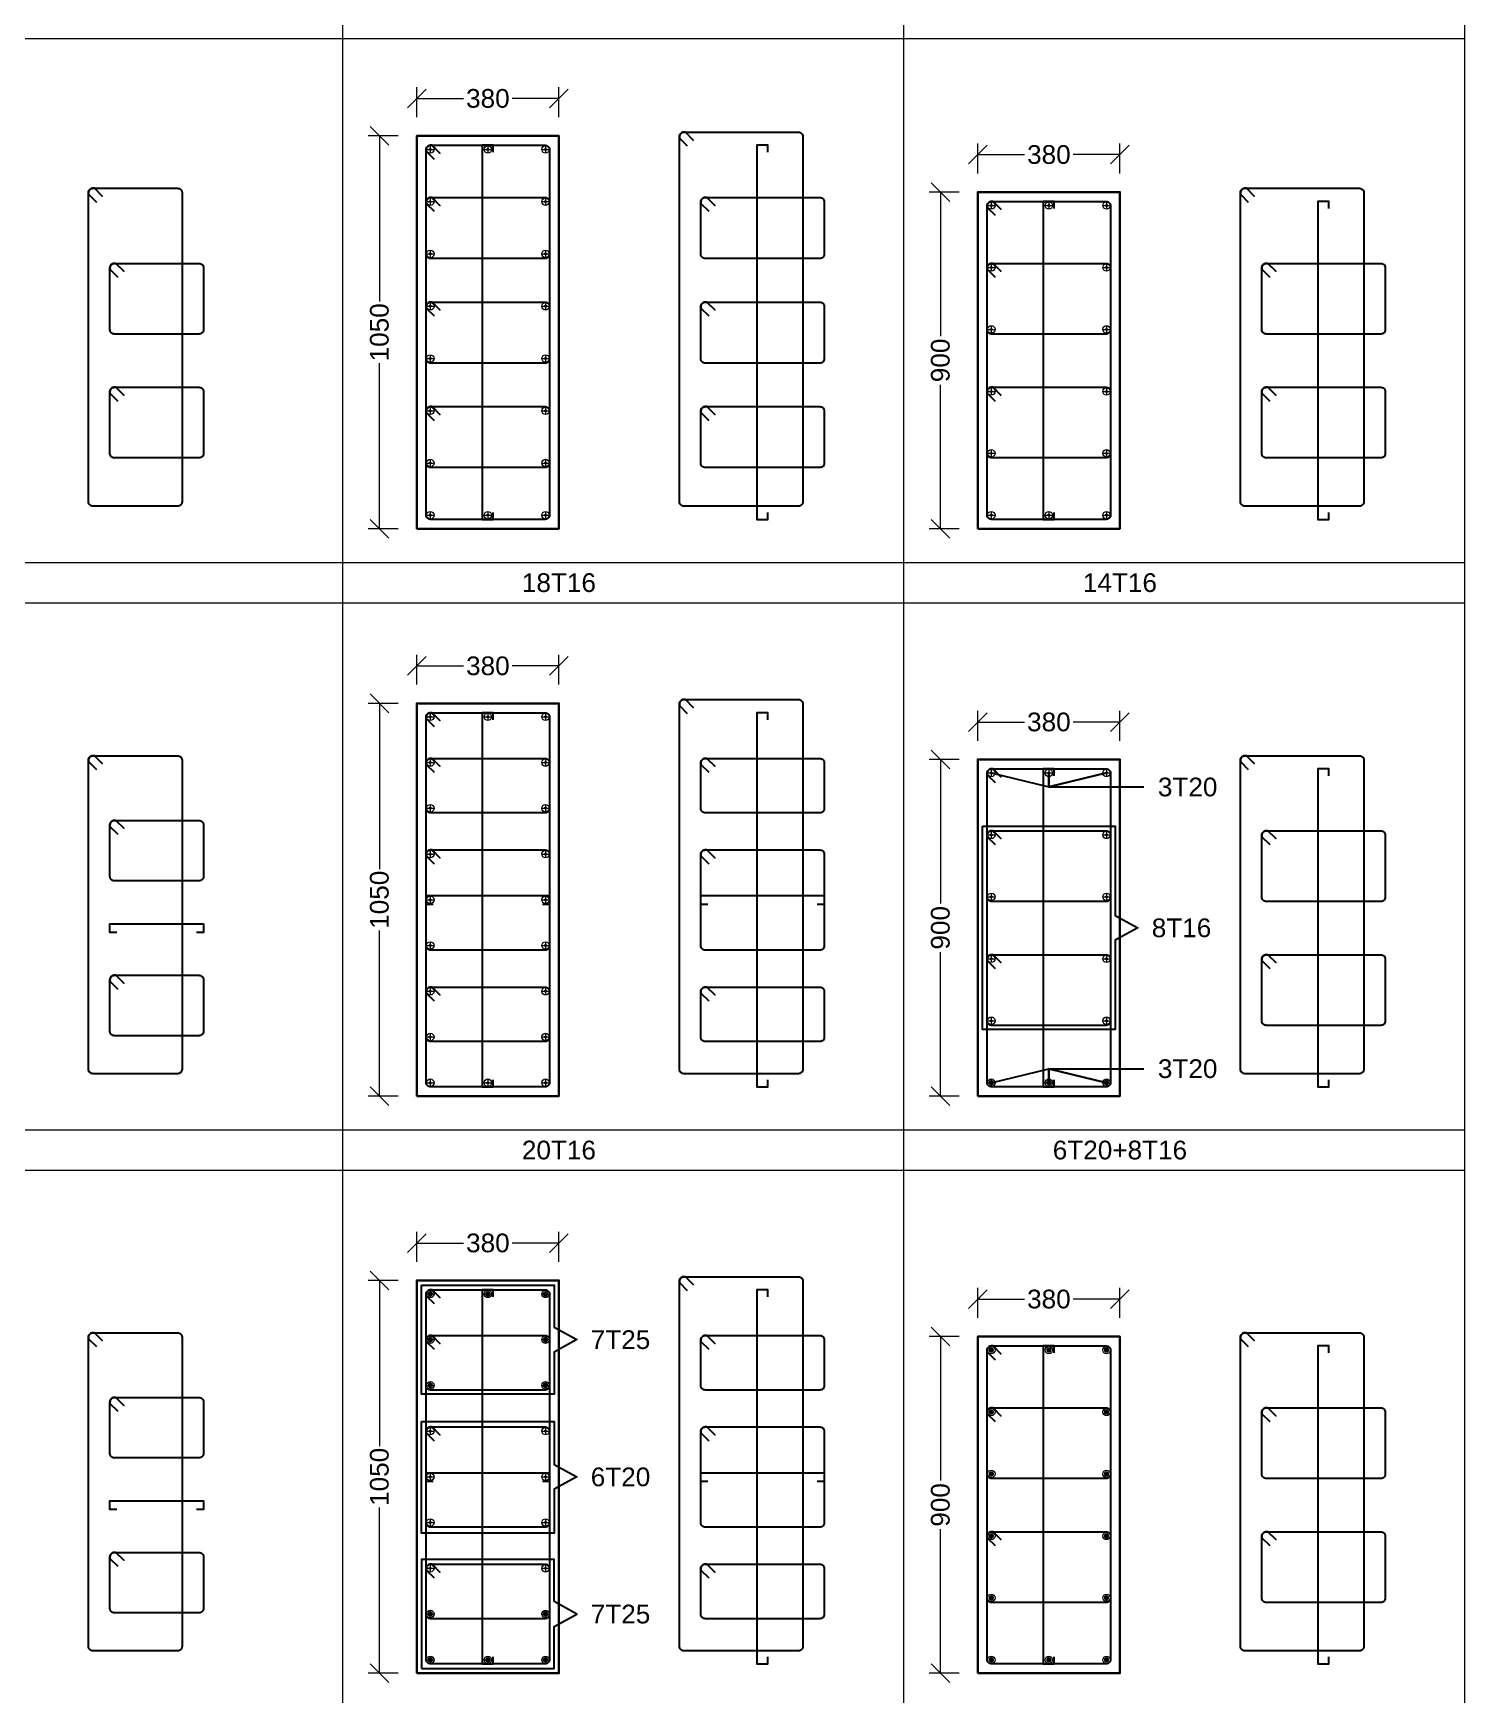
# Model space of a CAD drawing. Header units: inches. Extents: x 332 to 524, y 371 to 463.
# Drawn here: x 404.419 to 408.247, y 406.634 to 411.075 of the extents above; entities that cross this region are included whole.
import ezdxf
from ezdxf.enums import TextEntityAlignment as Align

# ---------------------------------------------------------------- set-up
doc = ezdxf.new("R2010")
doc.units = ezdxf.units.IN
doc.header["$MEASUREMENT"] = 0
for name, color, linetype, lineweight in [('16', 7, 'Continuous', 13), ('20', 7, 'Continuous', 13), ('Column', 1, 'Continuous', 30), ('S-SHEET', 8, 'Continuous', 0)]:
    doc.layers.add(name, color=color, linetype=linetype, lineweight=lineweight)
for name, color, linetype in [('Bar', 7, 'Continuous'), ('Cover', 25, 'Continuous'), ('Dim', 7, 'Continuous'), ('Links', 4, 'Continuous'), ('Text', 7, 'Continuous')]:
    doc.layers.add(name, color=color, linetype=linetype)
doc.styles.add('Rcad', font='arial.ttf')

# ---------------------------------------------------------------- blocks, each defined once
blk = doc.blocks.new('_Oblique')
at = {"color": 0, "linetype": 'ByBlock', "lineweight": -2}
blk.add_line((-0.5, -0.5), (0.5, 0.5), dxfattribs=at)
blk = doc.blocks.new('16')
at = {"layer": '16'}
h = blk.add_hatch(color=256, dxfattribs=at)
edge = h.paths.add_edge_path()
edge.add_arc((0, 0), 0.13, 0, 360)
for p, q in [((-0.5, 0), (0.5, 0)), ((0, 0.5), (0, -0.5))]:
    blk.add_line(p, q, dxfattribs=at)
for radius in [0.5, 0.13]:
    blk.add_circle((0, 0), radius, dxfattribs=at)
blk = doc.blocks.new('20')
at = {"layer": '20'}
h = blk.add_hatch(color=256, dxfattribs=at)
h.paths.add_polyline_path([(0.26, 0.26), (0, 0), (0.26, -0.26, 0.198912), (0.36, 0, 0.198912)])
h.paths.add_polyline_path([(0.26, 0.26, 0.414214), (-0.26, 0.26), (0, 0)])
h.paths.add_polyline_path([(-0.26, 0.26, 0.198912), (-0.36, 0, 0.198912), (-0.26, -0.26), (0, 0)])
h.paths.add_polyline_path([(0, 0), (-0.26, -0.26, 0.414214), (0.26, -0.26)])
blk.add_circle((0, 0), 0.5, dxfattribs=at)

msp = doc.modelspace()

# ---------------------------------------------------------------- linework, layer by layer
at = {"layer": 'Column', "elevation": 2510.4241}
for points in [[(405.4448, 409.7506), (405.8248, 409.7506), (405.8248, 410.8006), (405.4448, 410.8006)], [(406.9448, 409.7506), (407.3248, 409.7506), (407.3248, 410.6506), (406.9448, 410.6506)], [(405.4448, 408.2339), (405.8248, 408.2339), (405.8248, 409.2839), (405.4448, 409.2839)], [(406.9448, 408.2339), (407.3248, 408.2339), (407.3248, 409.1339), (406.9448, 409.1339)], [(405.4448, 406.6913), (405.8248, 406.6913), (405.8248, 407.7413), (405.4448, 407.7413)], [(406.9448, 406.6913), (407.3248, 406.6913), (407.3248, 407.5913), (406.9448, 407.5913)]]:
    msp.add_lwpolyline(points, close=True, dxfattribs=at)
at = {"layer": 'Cover', "elevation": 2510.4241}
for points in [[(405.4815, 410.7756), (405.7881, 410.7756, -0.414214), (405.7998, 410.7639), (405.7998, 409.7873, -0.414214), (405.7881, 409.7756), (405.4815, 409.7756, -0.414214), (405.4698, 409.7873), (405.4698, 410.7639, -0.414214), (405.4815, 410.7756), (405.4857, 410.7756), (405.5067, 410.7546), (405.4857, 410.7756), (405.4815, 410.7756, 0.414214), (405.4698, 410.7639), (405.4698, 410.7597), (405.4909, 410.7388)], [(406.1587, 410.8107), (406.4653, 410.8107, -0.414214), (406.477, 410.799), (406.477, 409.8224, -0.414214), (406.4653, 409.8107), (406.1587, 409.8107, -0.414214), (406.147, 409.8224), (406.147, 410.799, -0.414214), (406.1587, 410.8107), (406.1629, 410.8107), (406.1839, 410.7897), (406.1629, 410.8107), (406.1587, 410.8107, 0.414214), (406.147, 410.799), (406.147, 410.7948), (406.1681, 410.7739)], [(404.5787, 410.6607), (404.8053, 410.6607, -0.414214), (404.817, 410.649), (404.817, 409.8224, -0.414214), (404.8053, 409.8107), (404.5787, 409.8107, -0.414214), (404.567, 409.8224), (404.567, 410.649, -0.414214), (404.5787, 410.6607), (404.5829, 410.6607), (404.6039, 410.6397), (404.5829, 410.6607), (404.5787, 410.6607, 0.414214), (404.567, 410.649), (404.567, 410.6448), (404.5881, 410.6239)], [(407.6587, 410.6607), (407.9653, 410.6607, -0.414214), (407.977, 410.649), (407.977, 409.8224, -0.414214), (407.9653, 409.8107), (407.6587, 409.8107, -0.414214), (407.647, 409.8224), (407.647, 410.649, -0.414214), (407.6587, 410.6607), (407.6629, 410.6607), (407.6839, 410.6397), (407.6629, 410.6607), (407.6587, 410.6607, 0.414214), (407.647, 410.649), (407.647, 410.6448), (407.6681, 410.6239)], [(406.9815, 410.6256), (407.2881, 410.6256, -0.414214), (407.2998, 410.6139), (407.2998, 409.7873, -0.414214), (407.2881, 409.7756), (406.9815, 409.7756, -0.414214), (406.9698, 409.7873), (406.9698, 410.6139, -0.414214), (406.9815, 410.6256), (406.9857, 410.6256), (407.0067, 410.6046), (406.9857, 410.6256), (406.9815, 410.6256, 0.414214), (406.9698, 410.6139), (406.9698, 410.6097), (406.9909, 410.5888)], [(406.1587, 409.294), (406.4653, 409.294, -0.414214), (406.477, 409.2823), (406.477, 408.3057, -0.414214), (406.4653, 408.294), (406.1587, 408.294, -0.414214), (406.147, 408.3057), (406.147, 409.2823, -0.414214), (406.1587, 409.294), (406.1629, 409.294), (406.1839, 409.273), (406.1629, 409.294), (406.1587, 409.294, 0.414214), (406.147, 409.2823), (406.147, 409.2781), (406.1681, 409.2572)], [(405.4815, 409.2589), (405.7881, 409.2589, -0.414214), (405.7998, 409.2472), (405.7998, 408.2706, -0.414214), (405.7881, 408.2589), (405.4815, 408.2589, -0.414214), (405.4698, 408.2706), (405.4698, 409.2472, -0.414214), (405.4815, 409.2589), (405.4857, 409.2589), (405.5067, 409.2379), (405.4857, 409.2589), (405.4815, 409.2589, 0.414214), (405.4698, 409.2472), (405.4698, 409.243), (405.4909, 409.2221)], [(404.5787, 409.144), (404.8053, 409.144, -0.414214), (404.817, 409.1323), (404.817, 408.3057, -0.414214), (404.8053, 408.294), (404.5787, 408.294, -0.414214), (404.567, 408.3057), (404.567, 409.1323, -0.414214), (404.5787, 409.144), (404.5829, 409.144), (404.6039, 409.123), (404.5829, 409.144), (404.5787, 409.144, 0.414214), (404.567, 409.1323), (404.567, 409.1281), (404.5881, 409.1072)], [(407.6587, 409.144), (407.9653, 409.144, -0.414214), (407.977, 409.1323), (407.977, 408.3057, -0.414214), (407.9653, 408.294), (407.6587, 408.294, -0.414214), (407.647, 408.3057), (407.647, 409.1323, -0.414214), (407.6587, 409.144), (407.6629, 409.144), (407.6839, 409.123), (407.6629, 409.144), (407.6587, 409.144, 0.414214), (407.647, 409.1323), (407.647, 409.1281), (407.6681, 409.1072)], [(406.9815, 409.1089), (407.2881, 409.1089, -0.414214), (407.2998, 409.0972), (407.2998, 408.2706, -0.414214), (407.2881, 408.2589), (406.9815, 408.2589, -0.414214), (406.9698, 408.2706), (406.9698, 409.0972, -0.414214), (406.9815, 409.1089), (406.9857, 409.1089), (407.0067, 409.0879), (406.9857, 409.1089), (406.9815, 409.1089, 0.414214), (406.9698, 409.0972), (406.9698, 409.093), (406.9909, 409.0721)], [(405.4815, 407.7163), (405.7881, 407.7163, -0.414214), (405.7998, 407.7046), (405.7998, 406.728, -0.414214), (405.7881, 406.7163), (405.4815, 406.7163, -0.414214), (405.4698, 406.728), (405.4698, 407.7046, -0.414214), (405.4815, 407.7163), (405.4857, 407.7163), (405.5067, 407.6954), (405.4857, 407.7163), (405.4815, 407.7163, 0.414214), (405.4698, 407.7046), (405.4698, 407.7005), (405.4909, 407.6795)], [(406.1587, 407.7514), (406.4653, 407.7514, -0.414214), (406.477, 407.7397), (406.477, 406.7631, -0.414214), (406.4653, 406.7514), (406.1587, 406.7514, -0.414214), (406.147, 406.7631), (406.147, 407.7397, -0.414214), (406.1587, 407.7514), (406.1629, 407.7514), (406.1839, 407.7305), (406.1629, 407.7514), (406.1587, 407.7514, 0.414214), (406.147, 407.7397), (406.147, 407.7356), (406.1681, 407.7146)], [(404.5787, 407.6014), (404.8053, 407.6014, -0.414214), (404.817, 407.5897), (404.817, 406.7631, -0.414214), (404.8053, 406.7514), (404.5787, 406.7514, -0.414214), (404.567, 406.7631), (404.567, 407.5897, -0.414214), (404.5787, 407.6014), (404.5829, 407.6014), (404.6039, 407.5805), (404.5829, 407.6014), (404.5787, 407.6014, 0.414214), (404.567, 407.5897), (404.567, 407.5856), (404.5881, 407.5646)], [(407.6587, 407.6014), (407.9653, 407.6014, -0.414214), (407.977, 407.5897), (407.977, 406.7631, -0.414214), (407.9653, 406.7514), (407.6587, 406.7514, -0.414214), (407.647, 406.7631), (407.647, 407.5897, -0.414214), (407.6587, 407.6014), (407.6629, 407.6014), (407.6839, 407.5805), (407.6629, 407.6014), (407.6587, 407.6014, 0.414214), (407.647, 407.5897), (407.647, 407.5856), (407.6681, 407.5646)], [(406.9815, 407.5663), (407.2881, 407.5663, -0.414214), (407.2998, 407.5546), (407.2998, 406.728, -0.414214), (407.2881, 406.7163), (406.9815, 406.7163, -0.414214), (406.9698, 406.728), (406.9698, 407.5546, -0.414214), (406.9815, 407.5663), (406.9857, 407.5663), (407.0067, 407.5454), (406.9857, 407.5663), (406.9815, 407.5663, 0.414214), (406.9698, 407.5546), (406.9698, 407.5505), (406.9909, 407.5295)]]:
    msp.add_lwpolyline(points, format="xyb", dxfattribs=at)
at = {"layer": 'Dim', "lineweight": 13}
for p, q in [((405.4448, 410.8506, 2510.4241), (405.4448, 410.9306, 2510.4241)), ((405.8248, 410.8506, 2510.4241), (405.8248, 410.9306, 2510.4241)), ((405.4448, 410.9006, 2510.4241), (405.5698, 410.9006, 2510.4241)), ((405.8248, 410.9006, 2510.4241), (405.6999, 410.9006, 2510.4241)), ((405.3948, 410.8006, 2510.4241), (405.3148, 410.8006, 2510.4241)), ((405.3448, 410.8006, 2510.4241), (405.3448, 410.3577, 2510.4241)), ((406.9448, 410.7006, 2510.4241), (406.9448, 410.7806, 2510.4241)), ((407.3248, 410.7006, 2510.4241), (407.3248, 410.7806, 2510.4241)), ((406.9448, 410.7506, 2510.4241), (407.0698, 410.7506, 2510.4241)), ((407.3248, 410.7506, 2510.4241), (407.1999, 410.7506, 2510.4241)), ((406.8948, 410.6506, 2510.4241), (406.8148, 410.6506, 2510.4241)), ((406.8448, 410.6506, 2510.4241), (406.8448, 410.2656, 2510.4241)), ((405.3448, 409.7506, 2510.4241), (405.3448, 410.1934, 2510.4241)), ((406.8448, 409.7506, 2510.4241), (406.8448, 410.1355, 2510.4241)), ((405.3948, 409.7506, 2510.4241), (405.3148, 409.7506, 2510.4241)), ((406.8948, 409.7506, 2510.4241), (406.8148, 409.7506, 2510.4241)), ((405.4448, 409.3339, 2510.4241), (405.4448, 409.4139, 2510.4241)), ((405.8248, 409.3339, 2510.4241), (405.8248, 409.4139, 2510.4241)), ((405.4448, 409.3839, 2510.4241), (405.5698, 409.3839, 2510.4241)), ((405.8248, 409.3839, 2510.4241), (405.6999, 409.3839, 2510.4241)), ((405.3948, 409.2839, 2510.4241), (405.3148, 409.2839, 2510.4241)), ((405.3448, 409.2839, 2510.4241), (405.3448, 408.841, 2510.4241)), ((406.9448, 409.1839, 2510.4241), (406.9448, 409.2639, 2510.4241)), ((406.9448, 409.2339, 2510.4241), (407.0698, 409.2339, 2510.4241)), ((407.3248, 409.2339, 2510.4241), (407.1999, 409.2339, 2510.4241)), ((407.3248, 409.1839, 2510.4241), (407.3248, 409.2639, 2510.4241)), ((406.8948, 409.1339, 2510.4241), (406.8148, 409.1339, 2510.4241)), ((406.8448, 409.1339, 2510.4241), (406.8448, 408.7489, 2510.4241)), ((405.3448, 408.2339, 2510.4241), (405.3448, 408.6767, 2510.4241)), ((406.8448, 408.2339, 2510.4241), (406.8448, 408.6188, 2510.4241)), ((405.3948, 408.2339, 2510.4241), (405.3148, 408.2339, 2510.4241)), ((406.8948, 408.2339, 2510.4241), (406.8148, 408.2339, 2510.4241)), ((405.4448, 407.7913, 2510.4241), (405.4448, 407.8713, 2510.4241)), ((405.8248, 407.7913, 2510.4241), (405.8248, 407.8713, 2510.4241)), ((405.4448, 407.8413, 2510.4241), (405.5698, 407.8413, 2510.4241)), ((405.8248, 407.8413, 2510.4241), (405.6999, 407.8413, 2510.4241)), ((405.3948, 407.7413, 2510.4241), (405.3148, 407.7413, 2510.4241)), ((405.3448, 407.7413, 2510.4241), (405.3448, 407.2985, 2510.4241)), ((406.9448, 407.6413, 2510.4241), (406.9448, 407.7213, 2510.4241)), ((407.3248, 407.6413, 2510.4241), (407.3248, 407.7213, 2510.4241)), ((406.9448, 407.6913, 2510.4241), (407.0698, 407.6913, 2510.4241)), ((407.3248, 407.6913, 2510.4241), (407.1999, 407.6913, 2510.4241)), ((406.8948, 407.5913, 2510.4241), (406.8148, 407.5913, 2510.4241)), ((406.8448, 407.5913, 2510.4241), (406.8448, 407.2064, 2510.4241)), ((405.3448, 406.6913, 2510.4241), (405.3448, 407.1342, 2510.4241)), ((406.8448, 406.6913, 2510.4241), (406.8448, 407.0763, 2510.4241)), ((405.3948, 406.6913, 2510.4241), (405.3148, 406.6913, 2510.4241)), ((406.8948, 406.6913, 2510.4241), (406.8148, 406.6913, 2510.4241))]:
    msp.add_line(p, q, dxfattribs=at)
at = {"layer": 'Links', "color": 6, "elevation": 2510.4241}
for points in [[(405.6489, 410.7568), (405.6489, 410.7756), (405.6197, 410.7756), (405.6197, 409.7756), (405.6489, 409.7756), (405.6489, 409.7943)], [(406.3834, 410.7568), (406.3834, 410.7756), (406.3542, 410.7756), (406.3542, 409.7756), (406.3834, 409.7756), (406.3834, 409.7943)], [(407.1489, 410.6068), (407.1489, 410.6256), (407.1197, 410.6256), (407.1197, 409.7756), (407.1489, 409.7756), (407.1489, 409.7943)], [(407.8834, 410.6068), (407.8834, 410.6256), (407.8542, 410.6256), (407.8542, 409.7756), (407.8834, 409.7756), (407.8834, 409.7943)], [(405.6489, 409.2402), (405.6489, 409.2589), (405.6197, 409.2589), (405.6197, 408.2589), (405.6489, 408.2589), (405.6489, 408.2776)], [(406.3834, 409.2402), (406.3834, 409.2589), (406.3542, 409.2589), (406.3542, 408.2589), (406.3834, 408.2589), (406.3834, 408.2776)], [(407.1489, 409.0902), (407.1489, 409.1089), (407.1197, 409.1089), (407.1197, 408.2589), (407.1489, 408.2589), (407.1489, 408.2776)], [(407.8834, 409.0902), (407.8834, 409.1089), (407.8542, 409.1089), (407.8542, 408.2589), (407.8834, 408.2589), (407.8834, 408.2776)], [(405.4886, 408.7465), (405.4698, 408.7465), (405.4698, 408.7699), (405.7998, 408.7699), (405.7998, 408.7699), (405.7998, 408.7465), (405.7811, 408.7465)], [(406.2231, 408.7465), (406.2043, 408.7465), (406.2043, 408.7699), (406.5343, 408.7699), (406.5343, 408.7699), (406.5343, 408.7465), (406.5156, 408.7465)], [(404.6431, 408.6715), (404.6243, 408.6715), (404.6243, 408.6949), (404.8743, 408.6949), (404.8743, 408.6949), (404.8743, 408.6715), (404.8556, 408.6715)], [(405.6489, 407.6976), (405.6489, 407.7163), (405.6197, 407.7163), (405.6197, 406.7163), (405.6489, 406.7163), (405.6489, 406.7351)], [(406.3834, 407.6976), (406.3834, 407.7163), (406.3542, 407.7163), (406.3542, 406.7163), (406.3834, 406.7163), (406.3834, 406.7351)], [(407.1489, 407.5476), (407.1489, 407.5663), (407.1197, 407.5663), (407.1197, 406.7163), (407.1489, 406.7163), (407.1489, 406.7351)], [(407.8834, 407.5476), (407.8834, 407.5663), (407.8542, 407.5663), (407.8542, 406.7163), (407.8834, 406.7163), (407.8834, 406.7351)], [(405.4886, 407.2039), (405.4698, 407.2039), (405.4698, 407.2273), (405.7998, 407.2273), (405.7998, 407.2273), (405.7998, 407.2039), (405.7811, 407.2039)], [(406.2231, 407.2039), (406.2043, 407.2039), (406.2043, 407.2273), (406.5343, 407.2273), (406.5343, 407.2273), (406.5343, 407.2039), (406.5156, 407.2039)], [(404.6431, 407.1289), (404.6243, 407.1289), (404.6243, 407.1523), (404.8743, 407.1523), (404.8743, 407.1523), (404.8743, 407.1289), (404.8556, 407.1289)]]:
    msp.add_lwpolyline(points, dxfattribs=at)
at = {"layer": 'Links', "elevation": 2510.4241}
for points in [[(405.4815, 410.6359), (405.7881, 410.6359, -0.414214), (405.7998, 410.6242), (405.7998, 410.4844, -0.414214), (405.7881, 410.4727), (405.4815, 410.4727, -0.414214), (405.4698, 410.4844), (405.4698, 410.6242, -0.414214), (405.4815, 410.6359), (405.4857, 410.6359), (405.5067, 410.6149), (405.4857, 410.6359), (405.4815, 410.6359, 0.414214), (405.4698, 410.6242), (405.4698, 410.62), (405.4909, 410.5991)], [(406.216, 410.6359), (406.5226, 410.6359, -0.414214), (406.5343, 410.6242), (406.5343, 410.4844, -0.414214), (406.5226, 410.4727), (406.216, 410.4727, -0.414214), (406.2043, 410.4844), (406.2043, 410.6242, -0.414214), (406.216, 410.6359), (406.2202, 410.6359), (406.2412, 410.6149), (406.2202, 410.6359), (406.216, 410.6359, 0.414214), (406.2043, 410.6242), (406.2043, 410.62), (406.2254, 410.5991)], [(404.636, 410.46), (404.8626, 410.46, -0.414214), (404.8743, 410.4483), (404.8743, 410.2827, -0.414214), (404.8626, 410.271), (404.636, 410.271, -0.414214), (404.6243, 410.2827), (404.6243, 410.4483, -0.414214), (404.636, 410.46), (404.6402, 410.46), (404.6612, 410.439), (404.6402, 410.46), (404.636, 410.46, 0.414214), (404.6243, 410.4483), (404.6243, 410.4441), (404.6454, 410.4232)], [(406.9815, 410.46), (407.2881, 410.46, -0.414214), (407.2998, 410.4483), (407.2998, 410.2827, -0.414214), (407.2881, 410.271), (406.9815, 410.271, -0.414214), (406.9698, 410.2827), (406.9698, 410.4483, -0.414214), (406.9815, 410.46), (406.9857, 410.46), (407.0067, 410.439), (406.9857, 410.46), (406.9815, 410.46, 0.414214), (406.9698, 410.4483), (406.9698, 410.4441), (406.9909, 410.4232)], [(407.716, 410.46), (408.0226, 410.46, -0.414214), (408.0343, 410.4483), (408.0343, 410.2827, -0.414214), (408.0226, 410.271), (407.716, 410.271, -0.414214), (407.7043, 410.2827), (407.7043, 410.4483, -0.414214), (407.716, 410.46), (407.7202, 410.46), (407.7412, 410.439), (407.7202, 410.46), (407.716, 410.46, 0.414214), (407.7043, 410.4483), (407.7043, 410.4441), (407.7254, 410.4232)], [(405.4815, 410.3564), (405.7881, 410.3564, -0.414214), (405.7998, 410.3447), (405.7998, 410.205, -0.414214), (405.7881, 410.1933), (405.4815, 410.1933, -0.414214), (405.4698, 410.205), (405.4698, 410.3447, -0.414214), (405.4815, 410.3564), (405.4857, 410.3564), (405.5067, 410.3355), (405.4857, 410.3564), (405.4815, 410.3564, 0.414214), (405.4698, 410.3447), (405.4698, 410.3406), (405.4909, 410.3196)], [(406.216, 410.3564), (406.5226, 410.3564, -0.414214), (406.5343, 410.3447), (406.5343, 410.205, -0.414214), (406.5226, 410.1933), (406.216, 410.1933, -0.414214), (406.2043, 410.205), (406.2043, 410.3447, -0.414214), (406.216, 410.3564), (406.2202, 410.3564), (406.2412, 410.3355), (406.2202, 410.3564), (406.216, 410.3564, 0.414214), (406.2043, 410.3447), (406.2043, 410.3406), (406.2254, 410.3196)], [(404.636, 410.1288), (404.8626, 410.1288, -0.414214), (404.8743, 410.1171), (404.8743, 409.9515, -0.414214), (404.8626, 409.9398), (404.636, 409.9398, -0.414214), (404.6243, 409.9515), (404.6243, 410.1171, -0.414214), (404.636, 410.1288), (404.6402, 410.1288), (404.6612, 410.1078), (404.6402, 410.1288), (404.636, 410.1288, 0.414214), (404.6243, 410.1171), (404.6243, 410.1129), (404.6454, 410.092)], [(406.9815, 410.1288), (407.2881, 410.1288, -0.414214), (407.2998, 410.1171), (407.2998, 409.9515, -0.414214), (407.2881, 409.9398), (406.9815, 409.9398, -0.414214), (406.9698, 409.9515), (406.9698, 410.1171, -0.414214), (406.9815, 410.1288), (406.9857, 410.1288), (407.0067, 410.1078), (406.9857, 410.1288), (406.9815, 410.1288, 0.414214), (406.9698, 410.1171), (406.9698, 410.1129), (406.9909, 410.092)], [(407.716, 410.1288), (408.0226, 410.1288, -0.414214), (408.0343, 410.1171), (408.0343, 409.9515, -0.414214), (408.0226, 409.9398), (407.716, 409.9398, -0.414214), (407.7043, 409.9515), (407.7043, 410.1171, -0.414214), (407.716, 410.1288), (407.7202, 410.1288), (407.7412, 410.1078), (407.7202, 410.1288), (407.716, 410.1288, 0.414214), (407.7043, 410.1171), (407.7043, 410.1129), (407.7254, 410.092)], [(405.4815, 410.077), (405.7881, 410.077, -0.414214), (405.7998, 410.0653), (405.7998, 409.9256, -0.414214), (405.7881, 409.9139), (405.4815, 409.9139, -0.414214), (405.4698, 409.9256), (405.4698, 410.0653, -0.414214), (405.4815, 410.077), (405.4857, 410.077), (405.5067, 410.056), (405.4857, 410.077), (405.4815, 410.077, 0.414214), (405.4698, 410.0653), (405.4698, 410.0612), (405.4909, 410.0402)], [(406.216, 410.077), (406.5226, 410.077, -0.414214), (406.5343, 410.0653), (406.5343, 409.9256, -0.414214), (406.5226, 409.9139), (406.216, 409.9139, -0.414214), (406.2043, 409.9256), (406.2043, 410.0653, -0.414214), (406.216, 410.077), (406.2202, 410.077), (406.2412, 410.056), (406.2202, 410.077), (406.216, 410.077, 0.414214), (406.2043, 410.0653), (406.2043, 410.0612), (406.2254, 410.0402)], [(405.4815, 409.1366), (405.7881, 409.1366, -0.414214), (405.7998, 409.1249), (405.7998, 409.0027, -0.414214), (405.7881, 408.991), (405.4815, 408.991, -0.414214), (405.4698, 409.0027), (405.4698, 409.1249, -0.414214), (405.4815, 409.1366), (405.4857, 409.1366), (405.5067, 409.1157), (405.4857, 409.1366), (405.4815, 409.1366, 0.414214), (405.4698, 409.1249), (405.4698, 409.1208), (405.4909, 409.0998)], [(406.216, 409.1366), (406.5226, 409.1366, -0.414214), (406.5343, 409.1249), (406.5343, 409.0027, -0.414214), (406.5226, 408.991), (406.216, 408.991, -0.414214), (406.2043, 409.0027), (406.2043, 409.1249, -0.414214), (406.216, 409.1366), (406.2202, 409.1366), (406.2412, 409.1157), (406.2202, 409.1366), (406.216, 409.1366, 0.414214), (406.2043, 409.1249), (406.2043, 409.1208), (406.2254, 409.0998)], [(404.636, 408.9709), (404.8626, 408.9709, -0.414214), (404.8743, 408.9592), (404.8743, 408.8212, -0.414214), (404.8626, 408.8095), (404.636, 408.8095, -0.414214), (404.6243, 408.8212), (404.6243, 408.9592, -0.414214), (404.636, 408.9709), (404.6402, 408.9709), (404.6612, 408.9499), (404.6402, 408.9709), (404.636, 408.9709, 0.414214), (404.6243, 408.9592), (404.6243, 408.955), (404.6454, 408.9341)], [(406.9815, 408.9433), (407.2881, 408.9433, -0.414214), (407.2998, 408.9316), (407.2998, 408.766, -0.414214), (407.2881, 408.7543), (406.9815, 408.7543, -0.414214), (406.9698, 408.766), (406.9698, 408.9316, -0.414214), (406.9815, 408.9433), (406.9857, 408.9433), (407.0067, 408.9223), (406.9857, 408.9433), (406.9815, 408.9433, 0.414214), (406.9698, 408.9316), (406.9698, 408.9274), (406.9909, 408.9065)], [(407.716, 408.9433), (408.0226, 408.9433, -0.414214), (408.0343, 408.9316), (408.0343, 408.766, -0.414214), (408.0226, 408.7543), (407.716, 408.7543, -0.414214), (407.7043, 408.766), (407.7043, 408.9316, -0.414214), (407.716, 408.9433), (407.7202, 408.9433), (407.7412, 408.9223), (407.7202, 408.9433), (407.716, 408.9433, 0.414214), (407.7043, 408.9316), (407.7043, 408.9274), (407.7254, 408.9065)], [(405.4815, 408.8921), (405.7881, 408.8921, -0.414214), (405.7998, 408.8804), (405.7998, 408.6359, -0.414214), (405.7881, 408.6242), (405.4815, 408.6242, -0.414214), (405.4698, 408.6359), (405.4698, 408.8804, -0.414214), (405.4815, 408.8921), (405.4857, 408.8921), (405.5067, 408.8712), (405.4857, 408.8921), (405.4815, 408.8921, 0.414214), (405.4698, 408.8804), (405.4698, 408.8763), (405.4909, 408.8553)], [(406.216, 408.8921), (406.5226, 408.8921, -0.414214), (406.5343, 408.8804), (406.5343, 408.6359, -0.414214), (406.5226, 408.6242), (406.216, 408.6242, -0.414214), (406.2043, 408.6359), (406.2043, 408.8804, -0.414214), (406.216, 408.8921), (406.2202, 408.8921), (406.2412, 408.8712), (406.2202, 408.8921), (406.216, 408.8921, 0.414214), (406.2043, 408.8804), (406.2043, 408.8763), (406.2254, 408.8553)], [(406.9815, 408.6121), (407.2881, 408.6121, -0.414214), (407.2998, 408.6004), (407.2998, 408.4348, -0.414214), (407.2881, 408.4231), (406.9815, 408.4231, -0.414214), (406.9698, 408.4348), (406.9698, 408.6004, -0.414214), (406.9815, 408.6121), (406.9857, 408.6121), (407.0067, 408.5911), (406.9857, 408.6121), (406.9815, 408.6121, 0.414214), (406.9698, 408.6004), (406.9698, 408.5962), (406.9909, 408.5753)], [(407.716, 408.6121), (408.0226, 408.6121, -0.414214), (408.0343, 408.6004), (408.0343, 408.4348, -0.414214), (408.0226, 408.4231), (407.716, 408.4231, -0.414214), (407.7043, 408.4348), (407.7043, 408.6004, -0.414214), (407.716, 408.6121), (407.7202, 408.6121), (407.7412, 408.5911), (407.7202, 408.6121), (407.716, 408.6121, 0.414214), (407.7043, 408.6004), (407.7043, 408.5962), (407.7254, 408.5753)], [(404.636, 408.5569), (404.8626, 408.5569, -0.414214), (404.8743, 408.5452), (404.8743, 408.4072, -0.414214), (404.8626, 408.3955), (404.636, 408.3955, -0.414214), (404.6243, 408.4072), (404.6243, 408.5452, -0.414214), (404.636, 408.5569), (404.6402, 408.5569), (404.6612, 408.5359), (404.6402, 408.5569), (404.636, 408.5569, 0.414214), (404.6243, 408.5452), (404.6243, 408.541), (404.6454, 408.5201)], [(405.4815, 408.5254), (405.7881, 408.5254, -0.414214), (405.7998, 408.5137), (405.7998, 408.3914, -0.414214), (405.7881, 408.3797), (405.4815, 408.3797, -0.414214), (405.4698, 408.3914), (405.4698, 408.5137, -0.414214), (405.4815, 408.5254), (405.4857, 408.5254), (405.5067, 408.5044), (405.4857, 408.5254), (405.4815, 408.5254, 0.414214), (405.4698, 408.5137), (405.4698, 408.5095), (405.4909, 408.4886)], [(406.216, 408.5254), (406.5226, 408.5254, -0.414214), (406.5343, 408.5137), (406.5343, 408.3914, -0.414214), (406.5226, 408.3797), (406.216, 408.3797, -0.414214), (406.2043, 408.3914), (406.2043, 408.5137, -0.414214), (406.216, 408.5254), (406.2202, 408.5254), (406.2412, 408.5044), (406.2202, 408.5254), (406.216, 408.5254, 0.414214), (406.2043, 408.5137), (406.2043, 408.5095), (406.2254, 408.4886)], [(405.4815, 407.5941), (405.7881, 407.5941, -0.414214), (405.7998, 407.5824), (405.7998, 407.4601, -0.414214), (405.7881, 407.4484), (405.4815, 407.4484, -0.414214), (405.4698, 407.4601), (405.4698, 407.5824, -0.414214), (405.4815, 407.5941), (405.4857, 407.5941), (405.5067, 407.5731), (405.4857, 407.5941), (405.4815, 407.5941, 0.414214), (405.4698, 407.5824), (405.4698, 407.5782), (405.4909, 407.5573)], [(406.216, 407.5941), (406.5226, 407.5941, -0.414214), (406.5343, 407.5824), (406.5343, 407.4601, -0.414214), (406.5226, 407.4484), (406.216, 407.4484, -0.414214), (406.2043, 407.4601), (406.2043, 407.5824, -0.414214), (406.216, 407.5941), (406.2202, 407.5941), (406.2412, 407.5731), (406.2202, 407.5941), (406.216, 407.5941, 0.414214), (406.2043, 407.5824), (406.2043, 407.5782), (406.2254, 407.5573)], [(404.636, 407.4283), (404.8626, 407.4283, -0.414214), (404.8743, 407.4166), (404.8743, 407.2786, -0.414214), (404.8626, 407.2669), (404.636, 407.2669, -0.414214), (404.6243, 407.2786), (404.6243, 407.4166, -0.414214), (404.636, 407.4283), (404.6402, 407.4283), (404.6612, 407.4074), (404.6402, 407.4283), (404.636, 407.4283, 0.414214), (404.6243, 407.4166), (404.6243, 407.4125), (404.6454, 407.3915)], [(406.9815, 407.4007), (407.2881, 407.4007, -0.414214), (407.2998, 407.389), (407.2998, 407.2234, -0.414214), (407.2881, 407.2117), (406.9815, 407.2117, -0.414214), (406.9698, 407.2234), (406.9698, 407.389, -0.414214), (406.9815, 407.4007), (406.9857, 407.4007), (407.0067, 407.3798), (406.9857, 407.4007), (406.9815, 407.4007, 0.414214), (406.9698, 407.389), (406.9698, 407.3849), (406.9909, 407.3639)], [(407.716, 407.4007), (408.0226, 407.4007, -0.414214), (408.0343, 407.389), (408.0343, 407.2234, -0.414214), (408.0226, 407.2117), (407.716, 407.2117, -0.414214), (407.7043, 407.2234), (407.7043, 407.389, -0.414214), (407.716, 407.4007), (407.7202, 407.4007), (407.7412, 407.3798), (407.7202, 407.4007), (407.716, 407.4007, 0.414214), (407.7043, 407.389), (407.7043, 407.3849), (407.7254, 407.3639)], [(405.4815, 407.3496), (405.7881, 407.3496, -0.414214), (405.7998, 407.3379), (405.7998, 407.0934, -0.414214), (405.7881, 407.0817), (405.4815, 407.0817, -0.414214), (405.4698, 407.0934), (405.4698, 407.3379, -0.414214), (405.4815, 407.3496), (405.4857, 407.3496), (405.5067, 407.3286), (405.4857, 407.3496), (405.4815, 407.3496, 0.414214), (405.4698, 407.3379), (405.4698, 407.3337), (405.4909, 407.3128)], [(406.216, 407.3496), (406.5226, 407.3496, -0.414214), (406.5343, 407.3379), (406.5343, 407.0934, -0.414214), (406.5226, 407.0817), (406.216, 407.0817, -0.414214), (406.2043, 407.0934), (406.2043, 407.3379, -0.414214), (406.216, 407.3496), (406.2202, 407.3496), (406.2412, 407.3286), (406.2202, 407.3496), (406.216, 407.3496, 0.414214), (406.2043, 407.3379), (406.2043, 407.3337), (406.2254, 407.3128)], [(406.9815, 407.0695), (407.2881, 407.0695, -0.414214), (407.2998, 407.0578), (407.2998, 406.8922, -0.414214), (407.2881, 406.8805), (406.9815, 406.8805, -0.414214), (406.9698, 406.8922), (406.9698, 407.0578, -0.414214), (406.9815, 407.0695), (406.9857, 407.0695), (407.0067, 407.0486), (406.9857, 407.0695), (406.9815, 407.0695, 0.414214), (406.9698, 407.0578), (406.9698, 407.0537), (406.9909, 407.0327)], [(407.716, 407.0695), (408.0226, 407.0695, -0.414214), (408.0343, 407.0578), (408.0343, 406.8922, -0.414214), (408.0226, 406.8805), (407.716, 406.8805, -0.414214), (407.7043, 406.8922), (407.7043, 407.0578, -0.414214), (407.716, 407.0695), (407.7202, 407.0695), (407.7412, 407.0486), (407.7202, 407.0695), (407.716, 407.0695, 0.414214), (407.7043, 407.0578), (407.7043, 407.0537), (407.7254, 407.0327)], [(404.636, 407.0143), (404.8626, 407.0143, -0.414214), (404.8743, 407.0026), (404.8743, 406.8646, -0.414214), (404.8626, 406.8529), (404.636, 406.8529, -0.414214), (404.6243, 406.8646), (404.6243, 407.0026, -0.414214), (404.636, 407.0143), (404.6402, 407.0143), (404.6612, 406.9934), (404.6402, 407.0143), (404.636, 407.0143, 0.414214), (404.6243, 407.0026), (404.6243, 406.9985), (404.6454, 406.9775)], [(405.4815, 406.9828), (405.7881, 406.9828, -0.414214), (405.7998, 406.9711), (405.7998, 406.8489, -0.414214), (405.7881, 406.8372), (405.4815, 406.8372, -0.414214), (405.4698, 406.8489), (405.4698, 406.9711, -0.414214), (405.4815, 406.9828), (405.4857, 406.9828), (405.5067, 406.9619), (405.4857, 406.9828), (405.4815, 406.9828, 0.414214), (405.4698, 406.9711), (405.4698, 406.967), (405.4909, 406.946)], [(406.216, 406.9828), (406.5226, 406.9828, -0.414214), (406.5343, 406.9711), (406.5343, 406.8489, -0.414214), (406.5226, 406.8372), (406.216, 406.8372, -0.414214), (406.2043, 406.8489), (406.2043, 406.9711, -0.414214), (406.216, 406.9828), (406.2202, 406.9828), (406.2412, 406.9619), (406.2202, 406.9828), (406.216, 406.9828, 0.414214), (406.2043, 406.9711), (406.2043, 406.967), (406.2254, 406.946)]]:
    msp.add_lwpolyline(points, format="xyb", dxfattribs=at)
at = {"layer": 'S-SHEET'}
for p, q in [((405.2468, 397.7363, 2510.4241), (405.2468, 415.48, 2510.4241)), ((406.7468, 397.7363, 2510.4241), (406.7468, 415.48, 2510.4241)), ((408.2468, 397.7363, 2510.4241), (408.2468, 415.48, 2510.4241)), ((395.5268, 411.061, 2510.4241), (408.2468, 411.061, 2510.4241)), ((395.6708, 409.6606, 2510.4241), (408.2468, 409.6606, 2510.4241)), ((395.5268, 409.5526, 2510.4241), (408.2468, 409.5526, 2510.4241)), ((395.6708, 408.1439, 2510.4241), (408.2468, 408.1439, 2510.4241)), ((395.5268, 408.0359, 2510.4241), (408.2468, 408.0359, 2510.4241))]:
    msp.add_line(p, q, dxfattribs=at)
at = {"layer": 'Text', "color": 6, "elevation": 2510.4241}
for points in [[(406.9808, 409.0979), (407.1348, 409.0604), (407.1348, 409.0979), (407.1348, 409.0604), (407.2888, 409.0979), (407.1348, 409.0604), (407.3888, 409.0604)], [(406.9808, 408.2699), (407.1348, 408.3074), (407.1348, 408.2699), (407.1348, 408.3074), (407.2888, 408.2699), (407.1348, 408.3074), (407.3888, 408.3074)]]:
    msp.add_lwpolyline(points, dxfattribs=at)
at = {"layer": 'Text', "color": 151, "elevation": 2510.4241}
for points in [[(406.9573, 408.9558), (407.3124, 408.9558), (407.3124, 408.7172), (407.3724, 408.6839), (407.3124, 408.6505), (407.3124, 408.4119), (406.9573, 408.4119)], [(405.4573, 407.3639), (405.8124, 407.3639), (405.8124, 407.2497), (405.8724, 407.2163), (405.8124, 407.183), (405.8124, 407.0659), (405.4573, 407.0659)]]:
    msp.add_lwpolyline(points, close=True, dxfattribs=at)
at = {"layer": 'Text', "color": 6, "elevation": 2510.4241}
for points in [[(405.4573, 407.7289), (405.8124, 407.7289), (405.8124, 407.6164), (405.8724, 407.5831), (405.8124, 407.5498), (405.8124, 407.4373), (405.4573, 407.4373)], [(405.4573, 406.7038), (405.8124, 406.7038), (405.8124, 406.8163), (405.8724, 406.8496), (405.8124, 406.8829), (405.8124, 406.9954), (405.4573, 406.9954)]]:
    msp.add_lwpolyline(points, close=True, dxfattribs=at)

# ---------------------------------------------------------------- block references
at = {"layer": 'Bar', "xscale": 0.02, "yscale": 0.02, "zscale": 0.02}
for name, p in [('16', (405.4808, 410.7646, 2510.4241)), ('16', (405.6348, 410.7646, 2510.4241)), ('16', (405.7888, 410.7646, 2510.4241)), ('16', (405.4808, 410.6249, 2510.4241)), ('16', (405.7888, 410.6249, 2510.4241)), ('16', (406.9808, 410.6146, 2510.4241)), ('16', (407.1348, 410.6146, 2510.4241)), ('16', (407.2888, 410.6146, 2510.4241)), ('16', (405.4808, 410.4851, 2510.4241)), ('16', (405.7888, 410.4851, 2510.4241)), ('16', (406.9808, 410.449, 2510.4241)), ('16', (407.2888, 410.449, 2510.4241)), ('16', (405.4808, 410.3454, 2510.4241)), ('16', (405.7888, 410.3454, 2510.4241)), ('16', (406.9808, 410.2834, 2510.4241)), ('16', (407.2888, 410.2834, 2510.4241)), ('16', (405.4808, 410.2057, 2510.4241)), ('16', (405.7888, 410.2057, 2510.4241)), ('16', (406.9808, 410.1178, 2510.4241)), ('16', (407.2888, 410.1178, 2510.4241)), ('16', (405.4808, 410.066, 2510.4241)), ('16', (405.7888, 410.066, 2510.4241)), ('16', (405.4808, 409.9263, 2510.4241)), ('16', (405.7888, 409.9263, 2510.4241)), ('16', (406.9808, 409.9522, 2510.4241)), ('16', (407.2888, 409.9522, 2510.4241)), ('16', (405.4808, 409.7866, 2510.4241)), ('16', (405.6348, 409.7866, 2510.4241)), ('16', (405.7888, 409.7866, 2510.4241)), ('16', (406.9808, 409.7866, 2510.4241)), ('16', (407.1348, 409.7866, 2510.4241)), ('16', (407.2888, 409.7866, 2510.4241)), ('16', (405.4808, 409.2479, 2510.4241)), ('16', (405.6348, 409.2479, 2510.4241)), ('16', (405.7888, 409.2479, 2510.4241)), ('16', (405.4808, 409.1256, 2510.4241)), ('16', (405.7888, 409.1256, 2510.4241)), ('16', (406.9808, 409.0979, 2510.4241)), ('16', (407.1348, 409.0979, 2510.4241)), ('16', (407.2888, 409.0979, 2510.4241)), ('16', (405.4808, 409.0034, 2510.4241)), ('16', (405.7888, 409.0034, 2510.4241)), ('16', (406.9808, 408.9323, 2510.4241)), ('16', (407.2888, 408.9323, 2510.4241)), ('16', (405.4808, 408.8811, 2510.4241)), ('16', (405.7888, 408.8811, 2510.4241)), ('16', (406.9808, 408.7667, 2510.4241)), ('16', (407.2888, 408.7667, 2510.4241)), ('16', (405.4808, 408.7589, 2510.4241)), ('16', (405.7888, 408.7589, 2510.4241)), ('16', (405.4808, 408.6366, 2510.4241)), ('16', (405.7888, 408.6366, 2510.4241)), ('16', (406.9808, 408.6011, 2510.4241)), ('16', (407.2888, 408.6011, 2510.4241)), ('16', (405.4808, 408.5144, 2510.4241)), ('16', (405.7888, 408.5144, 2510.4241)), ('16', (406.9808, 408.4355, 2510.4241)), ('16', (407.2888, 408.4355, 2510.4241)), ('16', (405.4808, 408.3921, 2510.4241)), ('16', (405.7888, 408.3921, 2510.4241)), ('16', (405.4808, 408.2699, 2510.4241)), ('16', (405.6348, 408.2699, 2510.4241)), ('16', (405.7888, 408.2699, 2510.4241)), ('16', (406.9808, 408.2699, 2510.4241)), ('16', (407.1348, 408.2699, 2510.4241)), ('16', (407.2888, 408.2699, 2510.4241)), ('16', (405.4808, 407.7053, 2510.4241)), ('16', (405.6348, 407.7053, 2510.4241)), ('16', (405.7888, 407.7053, 2510.4241)), ('16', (405.4808, 407.5831, 2510.4241)), ('16', (405.7888, 407.5831, 2510.4241)), ('20', (406.9808, 407.5553, 2510.4241)), ('20', (407.1348, 407.5553, 2510.4241)), ('20', (407.2888, 407.5553, 2510.4241)), ('16', (405.4808, 407.4608, 2510.4241)), ('16', (405.7888, 407.4608, 2510.4241)), ('20', (406.9808, 407.3897, 2510.4241)), ('20', (407.2888, 407.3897, 2510.4241)), ('16', (405.4808, 407.3386, 2510.4241)), ('16', (405.7888, 407.3386, 2510.4241)), ('16', (405.4808, 407.2163, 2510.4241)), ('16', (405.7888, 407.2163, 2510.4241)), ('20', (406.9808, 407.2241, 2510.4241)), ('20', (407.2888, 407.2241, 2510.4241)), ('16', (405.4808, 407.0941, 2510.4241)), ('16', (405.7888, 407.0941, 2510.4241)), ('20', (406.9808, 407.0585, 2510.4241)), ('20', (407.2888, 407.0585, 2510.4241)), ('16', (405.4808, 406.9718, 2510.4241)), ('16', (405.7888, 406.9718, 2510.4241)), ('20', (406.9808, 406.8929, 2510.4241)), ('20', (407.2888, 406.8929, 2510.4241)), ('16', (405.4808, 406.8496, 2510.4241)), ('16', (405.7888, 406.8496, 2510.4241)), ('16', (405.4808, 406.7273, 2510.4241)), ('16', (405.6348, 406.7273, 2510.4241)), ('16', (405.7888, 406.7273, 2510.4241)), ('20', (406.9808, 406.7273, 2510.4241)), ('20', (407.1348, 406.7273, 2510.4241)), ('20', (407.2888, 406.7273, 2510.4241))]:
    msp.add_blockref(name, p, dxfattribs=at)
at = {"layer": 'Dim', "lineweight": 13, "xscale": 0.05, "yscale": 0.05, "zscale": 0.05}
for p, rotation in [((405.4448, 410.9006, 2510.4241), 180), ((405.3448, 410.8006, 2510.4241), 90), ((406.9448, 410.7506, 2510.4241), 180), ((406.8448, 410.6506, 2510.4241), 90), ((405.3448, 409.7506, 2510.4241), 270), ((406.8448, 409.7506, 2510.4241), 270), ((405.4448, 409.3839, 2510.4241), 180), ((405.3448, 409.2839, 2510.4241), 90), ((406.9448, 409.2339, 2510.4241), 180), ((406.8448, 409.1339, 2510.4241), 90), ((405.3448, 408.2339, 2510.4241), 270), ((406.8448, 408.2339, 2510.4241), 270), ((405.4448, 407.8413, 2510.4241), 180), ((405.3448, 407.7413, 2510.4241), 90), ((406.9448, 407.6913, 2510.4241), 180), ((406.8448, 407.5913, 2510.4241), 90), ((405.3448, 406.6913, 2510.4241), 270), ((406.8448, 406.6913, 2510.4241), 270)]:
    msp.add_blockref('_Oblique', p, dxfattribs=dict(at, rotation=rotation))
for p in [(405.8248, 410.9006, 2510.4241), (407.3248, 410.7506, 2510.4241), (405.8248, 409.3839, 2510.4241), (407.3248, 409.2339, 2510.4241), (405.8248, 407.8413, 2510.4241), (407.3248, 407.6913, 2510.4241)]:
    msp.add_blockref('_Oblique', p, dxfattribs=at)
at = {"layer": 'Text', "color": 6, "xscale": 0.02, "yscale": 0.02, "zscale": 0.02}
for p in [(406.9808, 408.2699, 2510.4241), (407.1348, 408.2699, 2510.4241), (407.2888, 408.2699, 2510.4241), (405.4808, 407.7053, 2510.4241), (405.6348, 407.7053, 2510.4241), (405.7888, 407.7053, 2510.4241), (405.4808, 407.5831, 2510.4241), (405.7888, 407.5831, 2510.4241), (405.4808, 407.4608, 2510.4241), (405.7888, 407.4608, 2510.4241), (405.4808, 406.8496, 2510.4241), (405.7888, 406.8496, 2510.4241), (405.4808, 406.7273, 2510.4241), (405.6348, 406.7273, 2510.4241), (405.7888, 406.7273, 2510.4241)]:
    msp.add_blockref('20', p, dxfattribs=at)

# ---------------------------------------------------------------- texts
at = {"layer": 'Dim', "char_height": 0.05, "attachment_point": 5, "style": 'Rcad'}
for insert in [(405.6348, 410.9006, 2510.4241), (407.1348, 410.7506, 2510.4241), (405.6348, 409.3839, 2510.4241), (407.1348, 409.2339, 2510.4241), (405.6348, 407.8413, 2510.4241), (407.1348, 407.6913, 2510.4241)]:
    msp.add_mtext('\\A1;380', dxfattribs=dict(at, insert=insert))
at = {"layer": 'Dim', "char_height": 0.05, "attachment_point": 5, "rotation": 90, "style": 'Rcad'}
for s, insert in [('\\A1;1050', (405.3448, 410.2756, 2510.4241)), ('\\A1;900', (406.8448, 410.2006, 2510.4241)), ('\\A1;1050', (405.3448, 408.7589, 2510.4241)), ('\\A1;900', (406.8448, 408.6839, 2510.4241)), ('\\A1;1050', (405.3448, 407.2163, 2510.4241)), ('\\A1;900', (406.8448, 407.1413, 2510.4241))]:
    msp.add_mtext(s, dxfattribs=dict(at, insert=insert))
at = {"layer": 'Text', "style": 'Rcad'}
for s, p in [('18T16', (405.8248, 409.6066, 2510.4241)), ('14T16', (407.3248, 409.6066, 2510.4241)), ('20T16', (405.8248, 408.0899, 2510.4241)), ('6T20+8T16', (407.3248, 408.0899, 2510.4241))]:
    msp.add_text(s, height=0.05, dxfattribs=at).set_placement(p, align=Align.MIDDLE_CENTER)
at = {"layer": 'Text', "color": 6, "style": 'Rcad'}
for s, p in [('3T20', (407.4263, 409.0604, 2510.4241)), ('3T20', (407.4263, 408.3074, 2510.4241)), ('7T25', (405.9099, 407.5831, 2510.4241)), ('7T25', (405.9099, 406.8496, 2510.4241))]:
    msp.add_text(s, height=0.05, dxfattribs=at).set_placement(p, align=Align.MIDDLE_LEFT)
at = {"layer": 'Text', "color": 151, "style": 'Rcad'}
for s, p in [('8T16', (407.4099, 408.6839, 2510.4241)), ('6T20', (405.9099, 407.2163, 2510.4241))]:
    msp.add_text(s, height=0.05, dxfattribs=at).set_placement(p, align=Align.MIDDLE_LEFT)

doc.saveas('drawing.dxf')
